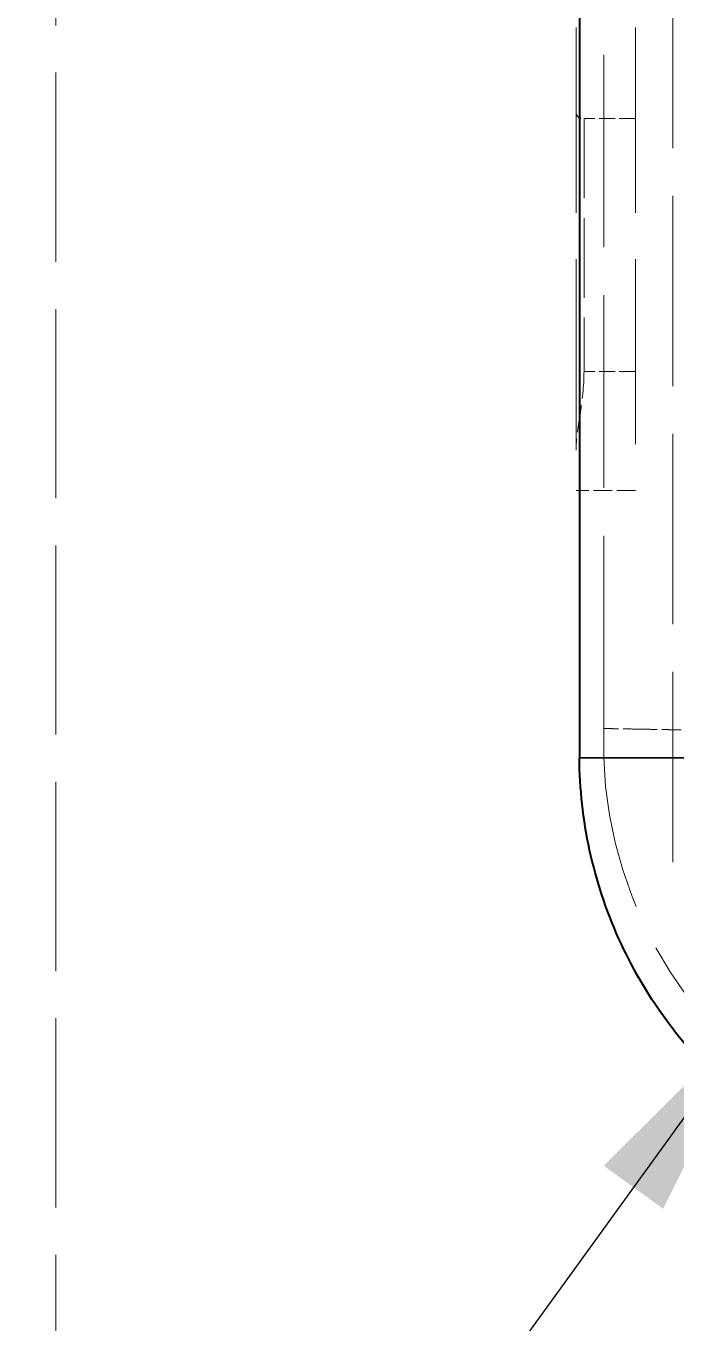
# Model space of a CAD drawing. Header units: millimetres. Extents: x 0 to 2523, y 0 to 1782.
# Drawn here: x 836.28 to 858.14, y 785.07 to 828.68 of the extents above; entities that cross this region are included whole.
import ezdxf

# ---------------------------------------------------------------- set-up
doc = ezdxf.new("R2010")
doc.units = ezdxf.units.MM
doc.header["$LTSCALE"] = 3
doc.linetypes.add('DASHED', pattern=[0.2067, 0.1654, -0.0413])
for name, color, linetype, lineweight in [('가려진 것(ISO)', 2, 'DASHED', 18), ('가려진 좁은 것(ISO)', 2, 'DASHED', 18), ('가시적인 것(ISO)', 3, 'Continuous', 40), ('가시적인 좁은 것(ISO)', 3, 'Continuous', 35), ('기호(ISO)', 5, 'Continuous', 25)]:
    doc.layers.add(name, color=color, linetype=linetype, lineweight=lineweight)
doc.styles.add('치수 텍스트_PSTEK_POSCO', font='isocp.shx')
doc.dimstyles.new('치수_PSTEK_POSCO$7', dxfattribs={"dimscale": 3, "dimtxt": 2.5, "dimasz": 2.5, "dimexe": 1, "dimexo": 1.5, "dimgap": 1, "dimtad": 1, "dimrnd": 1e-08, "dimdsep": 46, "dimtxsty": '치수 텍스트_PSTEK_POSCO', "dimcen": 0.09, "dimdle": 10, "dimclrd": 7, "dimclre": 7, "dimclrt": 2, "dimadec": 1, "dimazin": 2, "dimtfac": 1, "dimtmove": 0, "dimatfit": 3, "dimfxl": 0, "dimtolj": 1, "dimlwd": -1, "dimlwe": -1, "dimarcsym": 0})

msp = doc.modelspace()

# ---------------------------------------------------------------- linework, layer by layer
at = {"layer": '가려진 것(ISO)', "ltscale": 12.816269}
msp.add_line((837.2766, 773.0669), (837.2766, 924.0669), dxfattribs=at)
at = {"layer": '가려진 것(ISO)', "ltscale": 12.901145}
for p, q in [((858.0266, 800.5669), (858.0266, 896.5669)), ((882.0266, 800.5669), (858.0266, 800.5669))]:
    msp.add_line(p, q, dxfattribs=at)
at = {"layer": '가려진 것(ISO)', "ltscale": 13.045907}
msp.add_line((855.7066, 805.0615), (855.7066, 894.049), dxfattribs=at)
at = {"layer": '가려진 것(ISO)', "ltscale": 12.54278}
for p, q in [((854.7766, 883.0669), (854.7766, 813.0669)), ((856.7766, 883.0669), (856.7766, 813.0669))]:
    msp.add_line(p, q, dxfattribs=at)
at = {"layer": '가려진 것(ISO)', "ltscale": 5.39654}
msp.add_line((855.0445, 825.5669), (855.0445, 817.0669), dxfattribs=at)
at = {"layer": '가려진 것(ISO)', "ltscale": 1.099577}
msp.add_line((856.7766, 825.5669), (855.0445, 825.5669), dxfattribs=at)
at = {"layer": '가려진 것(ISO)', "ltscale": 1.269698}
msp.add_line((856.7766, 813.0669), (854.7766, 813.0669), dxfattribs=at)
at = {"layer": '가려진 것(ISO)', "ltscale": 12.361229}
msp.add_arc((870.0266, 804.5729), 14.3283, 178.04579, 1.95421, dxfattribs=at)
at = {"layer": '가려진 것(ISO)', "ltscale": 0.694281}
msp.add_open_spline([(854.7766, 825.8348), (854.7766, 825.8281), (854.7767, 825.8214), (854.7795, 825.7342), (854.7998, 825.6673), (854.8903, 825.5839), (854.9607, 825.5669), (855.0445, 825.5669)], degree=3, knots=[0.20152866, 0.20152866, 0.20152866, 0.20152866, 0.20551375, 0.20551375, 0.2557879, 0.2557879, 0.30606206, 0.30606206, 0.30606206, 0.30606206], dxfattribs=at)
at = {"layer": '가려진 것(ISO)', "ltscale": 1.844596}
msp.add_open_spline([(855.0445, 817.0669), (855.0445, 816.5823), (854.9831, 816.0722), (854.8448, 815.1645), (854.7768, 814.76), (854.7766, 814.4211)], degree=3, knots=[1.22288463, 1.22288463, 1.22288463, 1.22288463, 1.3682602, 1.3682602, 1.50283407, 1.50283407, 1.50283407, 1.50283407], dxfattribs=at)
at = {"layer": '가려진 것(ISO)', "ltscale": 1.296466}
msp.add_open_spline([(857.0066, 805.0388), (856.8715, 805.0412), (856.7361, 805.0436), (856.6069, 805.0459), (856.4776, 805.0482), (856.3546, 805.0503), (856.2441, 805.0523), (856.1335, 805.0542), (856.0356, 805.0559), (855.9552, 805.0573), (855.8749, 805.0586), (855.8121, 805.0597), (855.77, 805.0604), (855.728, 805.0612), (855.7151, 805.0614), (855.7066, 805.0615)], degree=3, knots=[0, 0, 0, 0, 0.2, 0.2, 0.2, 0.4, 0.4, 0.4, 0.6, 0.6, 0.6, 0.8, 0.8, 0.8, 1, 1, 1, 1], dxfattribs=at)
at = {"layer": '가려진 것(ISO)', "ltscale": 1.296475}
msp.add_open_spline([(858.3066, 805.015), (858.298, 805.0151), (858.2852, 805.0154), (858.2431, 805.0162), (858.2011, 805.0169), (858.1383, 805.0181), (858.0579, 805.0196), (857.9775, 805.0211), (857.8796, 805.0229), (857.7691, 805.025), (857.6586, 805.027), (857.5355, 805.0293), (857.4063, 805.0316), (857.277, 805.034), (857.1416, 805.0364), (857.0066, 805.0388)], degree=3, knots=[0, 0, 0, 0, 0.2, 0.2, 0.2, 0.4, 0.4, 0.4, 0.6, 0.6, 0.6, 0.8, 0.8, 0.8, 1, 1, 1, 1], dxfattribs=at)
at = {"layer": '가려진 좁은 것(ISO)', "ltscale": 1.099577}
msp.add_line((856.7766, 817.0669), (855.0445, 817.0669), dxfattribs=at)
at = {"layer": '가시적인 것(ISO)'}
msp.add_line((854.8891, 891.4316), (854.8891, 804.0777), dxfattribs=at)
msp.add_open_spline([(859.8549, 792.9873), (859.0822, 793.6877), (858.3837, 794.4664), (857.158, 796.1552), (856.6344, 797.0605), (855.7817, 798.9647), (855.4553, 799.9577), (855.1231, 801.4856), (855.0387, 802.0002), (854.9236, 803.036), (854.8929, 803.5568), (854.8891, 804.0777)], degree=3, knots=[-1.2522093, -1.2522093, -1.2522093, -1.2522093, -0.9389682, -0.9389682, -0.6257615, -0.6257615, -0.3126285, -0.3126285, -0.1562493, -0.1562493, -0.000001, -0.000001, -0.000001, -0.000001], dxfattribs=at)
at = {"layer": '가시적인 좁은 것(ISO)'}
msp.add_ellipse((870.0266, 804.1401), major_axis=(-25.09, -0.005), ratio=0.0029709, start_param=0.9231277, end_param=1.1533723, dxfattribs=at)

# ---------------------------------------------------------------- leaders
at = {"layer": '기호(ISO)', "color": 7, "annotation_type": 0, "has_hookline": 1, "hookline_direction": 1, "text_width": 163.6218}
msp.add_leader([(861.1014, 795.7169), (769.7397, 669.4669), (762.2397, 669.4669)], dimstyle='치수_PSTEK_POSCO$7', override={"dimtad": 0}, dxfattribs=at)

doc.saveas('drawing.dxf')
